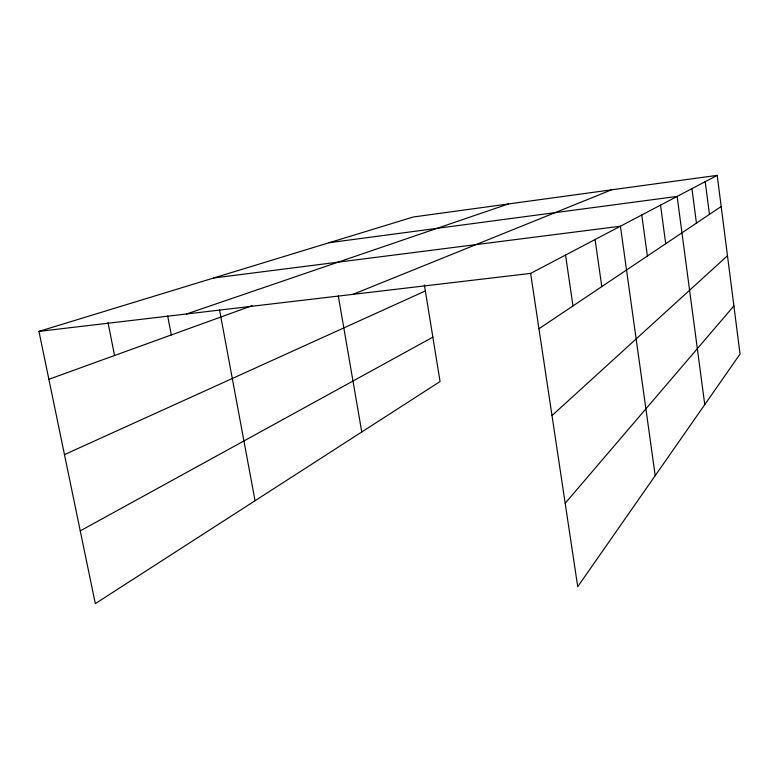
<?xml version="1.0" encoding="UTF-8"?>
<svg xmlns="http://www.w3.org/2000/svg" width="779" height="779" viewBox="0 0 779 779"><rect width="100%" height="100%" fill="white"/><g stroke="black" fill="none" stroke-linecap="round" stroke-linejoin="round"><path stroke-width="1.17" d="M565.184 503.263L733.896 305.904M552.009 415.577L727.479 255.746M538.951 328.748L721.179 206.513M80.256 530.879L432.861 337.151M530.635 273.4L717.196 175.363L740.05 354.046L577.726 586.704L530.635 273.4L38.95 331.377L95.32 603.637L440.067 381.544L424.38 284.987M64.462 454.615L425.353 290.947M352.994 294.345L611.534 189.833M48.873 379.285L252.114 305.699M186.532 313.976L508.356 203.962M38.95 331.377L413.328 216.981L717.196 175.363M329.127 242.707L677.136 196.415L704.761 404.632M213.602 278.006L620.425 226.222L655.207 475.648M108.028 322.691L114.562 355.506M167.67 315.943L171.322 334.951M219.542 309.915L255.054 500.731M338.3 295.903L361.768 431.985M565.544 255.054L572.974 305.923M595.088 239.533L601.797 286.594M641.769 214.994L647.388 256.018M660.524 205.14L665.724 243.72M705.219 181.663L709.445 214.391M691.937 188.635L696.445 223.106"/></g></svg>
